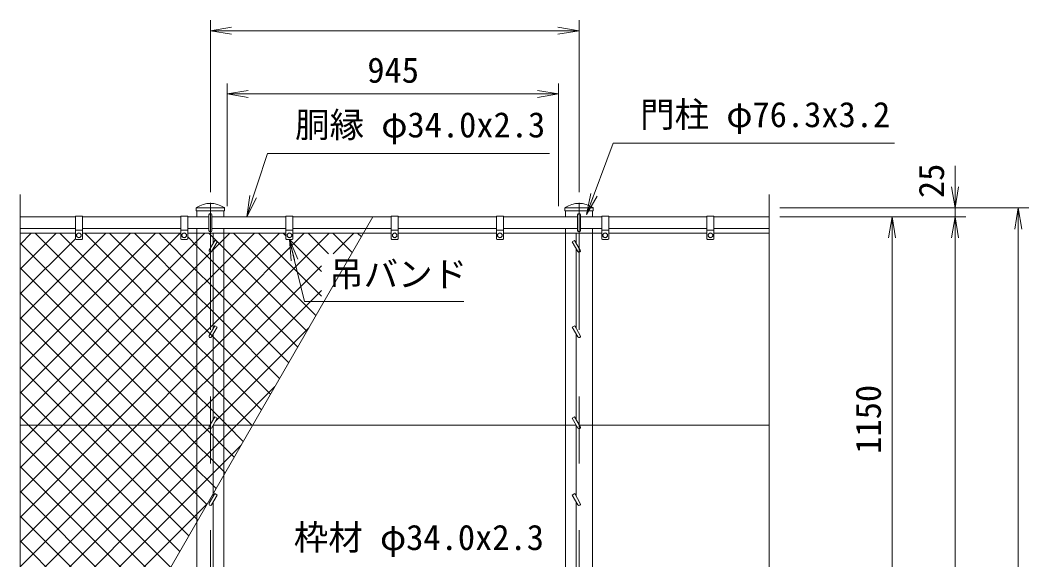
# Model space of a CAD drawing. Units: millimetres, scale not verified. Extents: x -6300 to 6300, y -4455 to 4455.
# Drawn here: x -3622 to -747, y 973 to 2511 of the extents above; entities that cross this region are included whole.
import ezdxf
from ezdxf.enums import TextEntityAlignment as Align

# ---------------------------------------------------------------- set-up
doc = ezdxf.new("R2010")
doc.units = ezdxf.units.MM
doc.header["$LTSCALE"] = 30
doc.linetypes.add('USER1', pattern=[50.8, 31.75, -6.35, 6.35, -6.35])
for name, color, linetype, lineweight in [('0-0_D-STR1', 1, 'Continuous', 18), ('0-2_D-STR3', 3, 'Continuous', 13), ('0-3_D-BMK', 2, 'USER1', 13), ('0-6_D-DCR-HCH', 7, 'Continuous', 9), ('0-7_D-STR-DIM', 7, 'Continuous', 9), ('0-8_0', 7, 'Continuous', 9), ('0-9_D-STR-TXT', 7, 'Continuous', 9), ('0-B_Defpoints', 8, 'Continuous', 18)]:
    doc.layers.add(name, color=color, linetype=linetype, lineweight=lineweight)
doc.styles.add('ＭＳ ゴシック', font='')
doc.styles.get('ＭＳ ゴシック').set_extended_font_data('MS Gothic')

# ---------------------------------------------------------------- blocks, each defined once
blk = doc.blocks.new('_Open')
at = {"layer": '0-8_0'}
blk.add_line((-30, 5), (0, 0), dxfattribs=at)
blk.add_lwpolyline([(-30, -5), (0, 0), (-30, 0)], dxfattribs=at)

msp = doc.modelspace()

# ---------------------------------------------------------------- linework, layer by layer
at = {"layer": '0-0_D-STR1'}
for p, q in [((-3120.15, 1976.01), (-3120.15, 1967.95)), ((-3120.15, 1975.95), (-3039.95, 1975.95)), ((-3120.15, 1967.95), (-3039.95, 1967.95)), ((-3118.2, 1950.95), (-3118.2, 1967.95)), ((-3041.9, 1967.95), (-3041.9, 1950.95)), ((-3039.95, 1976.01), (-3039.95, 1967.95)), ((-2069.35, 1976.01), (-2069.35, 1967.95)), ((-1989.15, 1967.95), (-2069.35, 1967.95)), ((-1989.15, 1975.95), (-2069.34, 1975.95)), ((-2067.4, 1967.95), (-2067.4, 1950.95)), ((-1991.1, 1950.95), (-1991.1, 1967.95)), ((-1989.15, 1976.01), (-1989.15, 1967.95)), ((-3622.15, 1950.95), (-3464.65, 1950.95)), ((-3444.65, 1950.95), (-3164.65, 1950.95)), ((-3144.65, 1950.95), (-3084.05, 1950.95)), ((-2864.65, 1950.95), (-3076.05, 1950.95)), ((-2564.65, 1950.95), (-2844.65, 1950.95)), ((-2264.65, 1950.95), (-2544.65, 1950.95)), ((-2033.25, 1950.95), (-2244.65, 1950.95)), ((-1964.65, 1950.95), (-2025.25, 1950.95)), ((-1664.65, 1950.95), (-1944.65, 1950.95)), ((-1487.15, 1950.95), (-1644.65, 1950.95)), ((-3622.15, 1916.95), (-3464.65, 1916.95)), ((-3444.65, 1916.95), (-3164.65, 1916.95)), ((-3144.65, 1916.95), (-3084.05, 1916.95)), ((-3118.2, -126.05), (-3118.2, 1916.95)), ((-2864.65, 1916.95), (-3076.05, 1916.95)), ((-3041.9, 1916.95), (-3041.9, 834.95)), ((-2564.65, 1916.95), (-2844.65, 1916.95)), ((-2264.65, 1916.95), (-2544.65, 1916.95)), ((-2033.25, 1916.95), (-2244.65, 1916.95)), ((-2067.4, 1916.95), (-2067.4, 834.95)), ((-1964.65, 1916.95), (-2025.25, 1916.95)), ((-1991.1, -985.05), (-1991.1, 1916.95)), ((-1664.65, 1916.95), (-1944.65, 1916.95)), ((-1487.15, 1916.95), (-1644.65, 1916.95))]:
    msp.add_line(p, q, dxfattribs=at)
for centre, radius, start, end in [((-3080.05, 1916.64), 72.31, 56.96759, 123.03241), ((-2029.25, 1916.64), 72.31, 56.96759, 123.03241), ((-3118.65, 1976.01), 1.5, 123.03241, 180), ((-3041.45, 1976.01), 1.5, 0, 56.96759), ((-2067.85, 1976.01), 1.5, 123.03241, 180), ((-1990.65, 1976.01), 1.5, 0, 56.96759)]:
    msp.add_arc(centre, radius, start, end, dxfattribs=at)
at = {"layer": '0-2_D-STR3'}
for p, q in [((-3084.05, 1911.95), (-3084.05, 1955.95)), ((-3076.05, 1911.95), (-3076.05, 1955.95)), ((-2033.25, 1911.95), (-2033.25, 1955.95)), ((-2025.25, 1911.95), (-2025.25, 1955.95)), ((-3464.65, 1952.95), (-3464.65, 1887.95)), ((-3464.65, 1952.95), (-3444.65, 1952.95)), ((-3444.65, 1952.95), (-3444.65, 1887.95)), ((-3164.65, 1952.95), (-3164.65, 1887.95)), ((-3164.65, 1952.95), (-3144.65, 1952.95)), ((-3144.65, 1952.95), (-3144.65, 1887.95)), ((-2864.65, 1952.95), (-2864.65, 1887.95)), ((-2844.65, 1952.95), (-2864.65, 1952.95)), ((-2844.65, 1952.95), (-2844.65, 1887.95)), ((-2564.65, 1952.95), (-2564.65, 1887.95)), ((-2544.65, 1952.95), (-2564.65, 1952.95)), ((-2544.65, 1952.95), (-2544.65, 1887.95)), ((-2264.65, 1952.95), (-2264.65, 1887.95)), ((-2244.65, 1952.95), (-2264.65, 1952.95)), ((-2244.65, 1952.95), (-2244.65, 1887.95)), ((-1964.65, 1952.95), (-1964.65, 1887.95)), ((-1944.65, 1952.95), (-1964.65, 1952.95)), ((-1944.65, 1952.95), (-1944.65, 1887.95)), ((-1664.65, 1952.95), (-1664.65, 1887.95)), ((-1644.65, 1952.95), (-1664.65, 1952.95)), ((-1644.65, 1952.95), (-1644.65, 1887.95)), ((-3464.65, 1903.95), (-3622.15, 1903.95)), ((-3464.65, 1912.95), (-3444.65, 1912.95)), ((-3454.65, 1905.45), (-3461.15, 1901.69)), ((-3461.15, 1901.69), (-3461.15, 1894.21)), ((-3448.15, 1901.69), (-3454.65, 1905.45)), ((-3448.15, 1901.69), (-3448.15, 1894.21)), ((-3164.65, 1903.95), (-3444.65, 1903.95)), ((-3164.65, 1912.95), (-3144.65, 1912.95)), ((-3154.65, 1905.45), (-3161.15, 1901.69)), ((-3161.15, 1901.69), (-3161.15, 1894.21)), ((-3148.15, 1901.69), (-3154.65, 1905.45)), ((-3148.15, 1901.69), (-3148.15, 1894.21)), ((-2864.65, 1903.95), (-3144.65, 1903.95)), ((-3072.05, 1875.81), (-3072.05, 1903.95)), ((-2844.65, 1912.95), (-2864.65, 1912.95)), ((-2861.15, 1901.69), (-2854.65, 1905.45)), ((-2861.15, 1901.69), (-2861.15, 1894.21)), ((-2854.65, 1905.45), (-2848.15, 1901.69)), ((-2848.15, 1901.69), (-2848.15, 1894.21)), ((-2564.65, 1903.95), (-2844.65, 1903.95)), ((-2544.65, 1912.95), (-2564.65, 1912.95)), ((-2561.15, 1901.69), (-2554.65, 1905.45)), ((-2561.15, 1901.69), (-2561.15, 1894.21)), ((-2554.65, 1905.45), (-2548.15, 1901.69)), ((-2548.15, 1901.69), (-2548.15, 1894.21)), ((-2264.65, 1903.95), (-2544.65, 1903.95)), ((-2244.65, 1912.95), (-2264.65, 1912.95)), ((-2261.15, 1901.69), (-2254.65, 1905.45)), ((-2261.15, 1901.69), (-2261.15, 1894.21)), ((-2254.65, 1905.45), (-2248.15, 1901.69)), ((-2248.15, 1901.69), (-2248.15, 1894.21)), ((-2244.65, 1903.95), (-1964.65, 1903.95)), ((-2037.25, 1875.81), (-2037.25, 1903.95)), ((-1944.65, 1912.95), (-1964.65, 1912.95)), ((-1961.15, 1901.69), (-1954.65, 1905.45)), ((-1961.15, 1901.69), (-1961.15, 1894.21)), ((-1954.65, 1905.45), (-1948.15, 1901.69)), ((-1948.15, 1901.69), (-1948.15, 1894.21)), ((-1944.65, 1903.95), (-1664.65, 1903.95)), ((-1644.65, 1912.95), (-1664.65, 1912.95)), ((-1661.15, 1901.69), (-1654.65, 1905.45)), ((-1661.15, 1901.69), (-1661.15, 1894.21)), ((-1654.65, 1905.45), (-1648.15, 1901.69)), ((-1648.15, 1901.69), (-1648.15, 1894.21)), ((-1644.65, 1903.95), (-1487.15, 1903.95)), ((-3462.65, 1885.95), (-3446.65, 1885.95)), ((-3162.65, 1885.95), (-3146.65, 1885.95)), ((-3067.58, 1883.54), (-3083.51, 1855.95)), ((-3060.65, 1879.54), (-3076.58, 1851.95)), ((-3060.65, 1879.54), (-3067.58, 1883.54)), ((-2846.65, 1885.95), (-2862.65, 1885.95)), ((-2546.65, 1885.95), (-2562.65, 1885.95)), ((-2246.65, 1885.95), (-2262.65, 1885.95)), ((-2048.64, 1879.54), (-2041.71, 1883.54)), ((-2048.64, 1879.54), (-2032.71, 1851.95)), ((-2041.71, 1883.54), (-2025.78, 1855.95)), ((-1946.65, 1885.95), (-1962.65, 1885.95)), ((-1646.65, 1885.95), (-1662.65, 1885.95)), ((-3072.05, 1632.31), (-3072.05, 1859.81)), ((-2037.25, 1632.31), (-2037.25, 1859.81)), ((-3067.58, 1640.04), (-3083.51, 1612.45)), ((-3060.65, 1636.04), (-3067.58, 1640.04)), ((-2048.56, 1635.9), (-2041.63, 1639.9)), ((-2041.63, 1639.9), (-2025.7, 1612.31)), ((-3060.65, 1636.04), (-3076.58, 1608.45)), ((-3072.05, 1372.81), (-3072.05, 1616.31)), ((-2048.56, 1635.9), (-2032.63, 1608.31)), ((-2037.25, 1372.81), (-2037.25, 1616.31)), ((-3067.58, 1380.54), (-3083.51, 1352.95)), ((-3060.65, 1376.54), (-3067.58, 1380.54)), ((-2048.64, 1376.54), (-2041.71, 1380.54)), ((-2041.71, 1380.54), (-2025.78, 1352.95)), ((-3622.15, 1356.95), (-3081.2, 1356.95)), ((-3060.65, 1376.54), (-3076.58, 1348.95)), ((-3072.05, 1154.31), (-3072.05, 1356.81)), ((-2037.33, 1356.95), (-3071.96, 1356.95)), ((-2048.64, 1376.54), (-2032.71, 1348.95)), ((-2037.25, 1154.31), (-2037.25, 1356.81)), ((-1487.15, 1356.95), (-2028.09, 1356.95)), ((-3067.58, 1162.04), (-3083.51, 1134.45)), ((-3060.65, 1158.04), (-3076.58, 1130.45)), ((-3060.65, 1158.04), (-3067.58, 1162.04)), ((-2048.56, 1157.9), (-2041.63, 1161.9)), ((-2048.56, 1157.9), (-2032.63, 1130.31)), ((-2041.63, 1161.9), (-2025.7, 1134.31)), ((-3072.05, 919.81), (-3072.05, 1138.31)), ((-2037.25, 919.81), (-2037.25, 1138.31))]:
    msp.add_line(p, q, dxfattribs=at)
for points in [[(-3448.15, 1894.21), (-3454.65, 1890.45), (-3461.15, 1894.21)], [(-3148.15, 1894.21), (-3154.65, 1890.45), (-3161.15, 1894.21)], [(-2861.15, 1894.21), (-2854.65, 1890.45), (-2848.15, 1894.21)], [(-2561.15, 1894.21), (-2554.65, 1890.45), (-2548.15, 1894.21)], [(-2261.15, 1894.21), (-2254.65, 1890.45), (-2248.15, 1894.21)], [(-1961.15, 1894.21), (-1954.65, 1890.45), (-1948.15, 1894.21)], [(-1661.15, 1894.21), (-1654.65, 1890.45), (-1648.15, 1894.21)]]:
    msp.add_lwpolyline(points, dxfattribs=at)
for centre in [(-3454.65, 1897.95), (-3154.65, 1897.95), (-2854.65, 1897.95), (-2554.65, 1897.95), (-2254.65, 1897.95), (-1954.65, 1897.95), (-1654.65, 1897.95)]:
    msp.add_circle(centre, 6.49, dxfattribs=at)
for centre, radius, start, end in [((-3080.05, 1955.95), 4, 0, 180), ((-2029.25, 1955.95), 4, 0, 180), ((-3080.05, 1911.95), 4, 180, 0), ((-2029.25, 1911.95), 4, 180, 0), ((-3462.65, 1887.95), 2, 180, 270), ((-3446.65, 1887.95), 2, 270, 0), ((-3162.65, 1887.95), 2, 180, 270), ((-3146.65, 1887.95), 2, 270, 0), ((-2862.65, 1887.95), 2, 180, 270), ((-2846.65, 1887.95), 2, 270, 0), ((-2562.65, 1887.95), 2, 180, 270), ((-2546.65, 1887.95), 2, 270, 0), ((-2262.65, 1887.95), 2, 180, 270), ((-2246.65, 1887.95), 2, 270, 0), ((-1962.65, 1887.95), 2, 180, 270), ((-1946.65, 1887.95), 2, 270, 0), ((-1662.65, 1887.95), 2, 180, 270), ((-1646.65, 1887.95), 2, 270, 0), ((-3080.05, 1853.95), 4, 150, 330), ((-2029.25, 1853.95), 4, 210, 30), ((-3080.05, 1610.45), 4, 150, 330), ((-2029.16, 1610.31), 4, 210, 30), ((-3080.05, 1350.95), 4, 150, 330), ((-2029.25, 1350.95), 4, 210, 30), ((-3080.05, 1132.45), 4, 150, 330), ((-2029.16, 1132.31), 4, 210, 30)]:
    msp.add_arc(centre, radius, start, end, dxfattribs=at)
at = {"layer": '0-3_D-BMK'}
for p, q in [((-3080.05, -1419.05), (-3080.05, 1990.95)), ((-2029.25, -1419.05), (-2029.25, 1990.95))]:
    msp.add_line(p, q, dxfattribs=at)
at = {"layer": '0-6_D-DCR-HCH'}
for p, q in [((-3622.15, 1872.19), (-3590.39, 1903.95)), ((-3622.15, 1801.48), (-3519.68, 1903.95)), ((-3622.15, 1660.06), (-3378.26, 1903.95)), ((-3622.15, 1589.35), (-3307.55, 1903.95)), ((-3622.15, 1518.64), (-3236.83, 1903.95)), ((-3622.15, 1447.93), (-3166.12, 1903.95)), ((-3118.2, 1442.69), (-3579.46, 1903.95)), ((-3118.2, 1513.4), (-3508.75, 1903.95)), ((-3118.2, 1584.11), (-3438.04, 1903.95)), ((-3118.2, 1654.82), (-3367.33, 1903.95)), ((-3118.2, 1725.53), (-3296.62, 1903.95)), ((-3118.2, 1796.24), (-3225.91, 1903.95)), ((-3041.9, 1886.76), (-3024.7, 1903.95)), ((-3041.9, 1816.05), (-2953.99, 1903.95)), ((-3041.9, 1745.34), (-2883.28, 1903.95)), ((-3041.9, 1674.63), (-2812.57, 1903.95)), ((-3041.9, 1603.92), (-2741.86, 1903.95)), ((-2779.13, 1669.31), (-3013.78, 1903.95)), ((-2763.7, 1724.59), (-2943.06, 1903.95)), ((-2864.65, 1896.24), (-2872.35, 1903.95)), ((-2742.99, 1845.29), (-2801.64, 1903.95)), ((-2675.61, 1848.63), (-2730.93, 1903.95)), ((-2729.81, 1845.29), (-2671.15, 1903.95)), ((-2649.72, 1893.45), (-2660.22, 1903.95)), ((-3622.15, 1730.77), (-3464.65, 1888.27)), ((-3080.05, 1848.61), (-3041.9, 1886.76)), ((-2763.7, 1795.3), (-2854.35, 1885.95)), ((-3118.2, 1810.46), (-3080.05, 1848.61)), ((-3080.05, 1777.9), (-3041.9, 1816.05)), ((-3571.7, 1356.95), (-3118.2, 1810.46)), ((-3080.05, 1758.09), (-3118.2, 1796.24)), ((-3118.2, 1739.75), (-3080.05, 1777.9)), ((-3041.9, 1719.94), (-3080.05, 1758.09)), ((-3500.99, 1356.95), (-3118.2, 1739.75)), ((-3080.05, 1687.38), (-3118.2, 1725.53)), ((-3080.05, 1707.19), (-3041.9, 1745.34)), ((-3118.2, 1669.04), (-3080.05, 1707.19)), ((-2856.78, 1534.82), (-3041.9, 1719.94)), ((-3430.28, 1356.95), (-3118.2, 1669.04)), ((-3041.9, 1649.23), (-3080.05, 1687.38)), ((-3080.05, 1636.48), (-3041.9, 1674.63)), ((-3315.3, 1356.95), (-3622.15, 1663.79)), ((-3080.05, 1616.67), (-3118.2, 1654.82)), ((-2882.66, 1490), (-3041.9, 1649.23)), ((-3118.2, 1598.33), (-3080.05, 1636.48)), ((-3041.9, 1578.52), (-3080.05, 1616.67)), ((-3386.01, 1356.95), (-3622.15, 1593.08)), ((-3359.57, 1356.95), (-3118.2, 1598.33)), ((-3080.05, 1545.96), (-3118.2, 1584.11)), ((-3080.05, 1565.77), (-3041.9, 1603.92)), ((-3118.2, 1527.62), (-3080.05, 1565.77)), ((-2908.54, 1445.17), (-3041.9, 1578.52)), ((-3288.86, 1356.95), (-3118.2, 1527.62)), ((-3041.9, 1507.81), (-3080.05, 1545.96)), ((-3456.72, 1356.95), (-3622.15, 1522.37)), ((-3080.05, 1475.25), (-3118.2, 1513.4)), ((-2934.43, 1400.34), (-3041.9, 1507.81)), ((-3041.9, 1437.1), (-3080.05, 1475.25)), ((-3527.44, 1356.95), (-3622.15, 1451.66)), ((-3080.05, 1404.54), (-3118.2, 1442.69)), ((-2961.75, 1356.95), (-3041.9, 1437.1)), ((-3598.15, 1356.95), (-3622.15, 1380.95)), ((-3041.9, 1366.39), (-3080.05, 1404.54)), ((-3622.15, 1306.51), (-3571.7, 1356.95)), ((-3622.15, 1235.8), (-3500.99, 1356.95)), ((-3622.15, 1165.09), (-3430.28, 1356.95)), ((-3622.15, 1094.38), (-3359.57, 1356.95)), ((-3622.15, 1023.67), (-3288.86, 1356.95)), ((-3193.24, 952.05), (-3598.15, 1356.95)), ((-3167.36, 996.88), (-3527.44, 1356.95)), ((-3141.48, 1041.71), (-3456.72, 1356.95)), ((-3118.2, 1089.13), (-3386.01, 1356.95)), ((-3118.2, 1159.84), (-3315.3, 1356.95)), ((-3032.46, 1356.95), (-3041.9, 1366.39)), ((-2986.19, 1310.68), (-3032.46, 1356.95)), ((-2960.31, 1355.51), (-2961.75, 1356.95)), ((-3219.13, 907.22), (-3622.15, 1310.24)), ((-3245.01, 862.39), (-3622.15, 1239.53)), ((-3270.89, 817.56), (-3622.15, 1168.82)), ((-3089.72, 1131.37), (-3118.2, 1159.84)), ((-3296.77, 772.74), (-3622.15, 1098.11)), ((-3115.6, 1086.54), (-3118.2, 1089.13)), ((-3361.7, 766.95), (-3622.15, 1027.4))]:
    msp.add_line(p, q, dxfattribs=at)
for points in [[(-3622.15, 1377.22), (-3118.2, 1881.17), (-3095.41, 1903.95)], [(-2805.02, 1624.48), (-3041.9, 1861.36), (-3080.05, 1899.51), (-3084.49, 1903.95)], [(-3012.07, 1265.85), (-3041.9, 1295.68), (-3080.05, 1333.83), (-3103.17, 1356.95), (-3118.2, 1371.98), (-3622.15, 1875.93)], [(-2830.9, 1579.65), (-3041.9, 1790.65), (-3080.05, 1828.8), (-3118.2, 1866.95), (-3144.65, 1893.4)], [(-3622.15, 952.96), (-3218.15, 1356.95), (-3118.2, 1456.91), (-3080.05, 1495.06), (-3041.9, 1533.21), (-2763.7, 1811.4)], [(-3037.95, 1221.02), (-3041.9, 1224.97), (-3080.05, 1263.12), (-3118.2, 1301.27), (-3173.88, 1356.95), (-3622.15, 1805.22)], [(-3622.15, 882.24), (-3147.44, 1356.95), (-3118.2, 1386.19), (-3080.05, 1424.34), (-3041.9, 1462.49), (-2763.7, 1740.69)], [(-3063.83, 1176.19), (-3080.05, 1192.4), (-3118.2, 1230.55), (-3244.59, 1356.95), (-3622.15, 1734.5)], [(-3065.45, 1368.23), (-3041.9, 1391.78), (-2799.3, 1634.38)], [(-3622.15, 740.82), (-3596.02, 766.95), (-3118.2, 1244.77), (-3080.05, 1282.92), (-3041.9, 1321.07), (-3006.02, 1356.95), (-2895.9, 1467.07)], [(-3622.15, 811.53), (-3118.2, 1315.48), (-3083.87, 1349.81)], [(-3622.15, 670.11), (-3525.31, 766.95), (-3118.2, 1174.06), (-3080.05, 1212.21), (-3041.9, 1250.36), (-2992.49, 1299.77)], [(-3622.15, 599.4), (-3454.6, 766.95), (-3118.2, 1103.35), (-3089.08, 1132.47)]]:
    msp.add_lwpolyline(points, dxfattribs=at)
at = {"layer": '0-7_D-STR-DIM'}
for p, q in [((-3080.05, 2020.95), (-3080.05, 2510.95)), ((-2029.25, 2020.95), (-2029.25, 2510.95)), ((-3020.05, 2480.95), (-2089.25, 2480.95)), ((-3032.4, 1980.95), (-3032.4, 2330.95)), ((-2087.4, 1980.95), (-2087.4, 2330.95)), ((-2972.4, 2300.95), (-2147.4, 2300.95)), ((-957.15, 2035.95), (-957.15, 2095.95)), ((-3622.15, 476.6), (-3622.15, 2013.95)), ((-1487.15, 476.6), (-1487.15, 2013.95)), ((-1457.15, 1975.95), (-747.15, 1975.95)), ((-1457.15, 1975.95), (-927.15, 1975.95)), ((-957.15, 1950.95), (-957.15, 1975.95)), ((-1457.15, 1950.95), (-927.15, 1950.95)), ((-1457.15, 1950.95), (-927.15, 1950.95)), ((-1457.15, 1950.95), (-1107.15, 1950.95)), ((-777.15, -1344.05), (-777.15, 1915.95)), ((-1137.15, 860.95), (-1137.15, 1890.95)), ((-957.15, -989.05), (-957.15, 1890.95)), ((-957.15, 1890.95), (-957.15, 1830.95))]:
    msp.add_line(p, q, dxfattribs=at)
at = {"layer": '0-9_D-STR-TXT'}
for points in [[(-1129.58, 2160.45), (-1931.6, 2160.45), (-2006.99, 1959.18)], [(-2113.41, 2130.82), (-2917.33, 2130.82), (-2975.82, 1952.85)], [(-2357.96, 1709.08), (-2811.63, 1709.08), (-2854.17, 1884.01)]]:
    msp.add_lwpolyline(points, dxfattribs=at)
at = {"layer": '0-B_Defpoints'}
msp.add_line((-3622.15, 209.17), (-2616.53, 1950.95), dxfattribs=at)

# ---------------------------------------------------------------- block references
at = {"layer": '0-7_D-STR-DIM', "xscale": 2, "yscale": 2}
for p, rotation in [((-3080.05, 2480.95), 180), ((-3032.4, 2300.95), 180), ((-957.15, 1975.95), 270), ((-777.15, 1975.95), 90), ((-1137.15, 1950.95), 90), ((-957.15, 1950.95), 90), ((-957.15, 1950.95), 90)]:
    msp.add_blockref('_Open', p, dxfattribs=dict(at, rotation=rotation))
for p in [(-2029.25, 2480.95), (-2087.4, 2300.95)]:
    msp.add_blockref('_Open', p, dxfattribs=at)
at = {"layer": '0-9_D-STR-TXT', "xscale": 2, "yscale": 2}
for p, rotation in [((-2007.7, 1957.31), 249.46512), ((-2976.44, 1950.95), 251.80943), ((-2854.65, 1885.95), 103.66857)]:
    msp.add_blockref('_Open', p, dxfattribs=dict(at, rotation=rotation))

# ---------------------------------------------------------------- texts
at = {"layer": '0-7_D-STR-DIM', "style": 'ＭＳ ゴシック'}
msp.add_text('945', height=72.14, dxfattribs=at).set_placement((-2632.61, 2311.07), align=Align.BOTTOM_LEFT)
for s, p in [('25', (-967.27, 2004)), ('1150', (-1147.27, 1275.6))]:
    msp.add_text(s, height=72.14, rotation=90, dxfattribs=at).set_placement(p, align=Align.BOTTOM_LEFT)
at = {"layer": '0-9_D-STR-TXT', "style": 'ＭＳ ゴシック'}
for s, p in [('門柱 φ76.3x3.2', (-1855.22, 2184.47)), ('胴縁 φ34.0x2.3', (-2838.66, 2155.22)), ('吊バンド', (-2741.72, 1729.86)), ('枠材 φ34.0x2.3', (-2842.27, 979.58))]:
    msp.add_text(s, height=72.14, dxfattribs=at).set_placement(p, align=Align.BOTTOM_LEFT)

doc.saveas('drawing.dxf')
